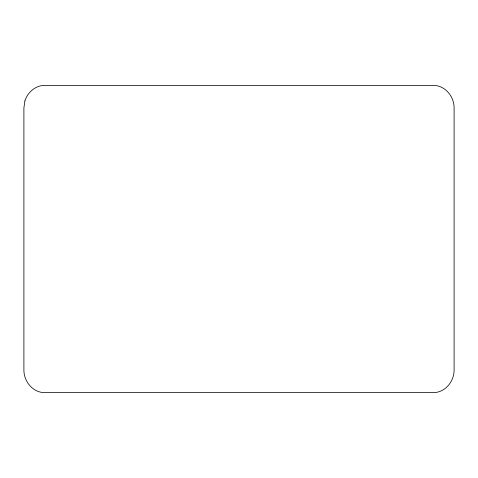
<?xml version="1.0" encoding="UTF-8"?>
<svg xmlns="http://www.w3.org/2000/svg" width="478" height="478" viewBox="0 0 478 478"><rect width="100%" height="100%" fill="white"/><g stroke="black" fill="none" stroke-linecap="round" stroke-linejoin="round"><path stroke-width="0.72" d="M24.91 100.93L23.9 107.891L23.9 370.109C23.858 381.444 32.719 392.468 44.472 392.641L433.528 392.641C445.281 392.468 454.142 381.444 454.1 370.109L454.1 107.891C454.142 96.556 445.281 85.532 433.528 85.359L44.472 85.359C35.306 85.568 27.569 92.356 24.91 100.93"/></g></svg>
